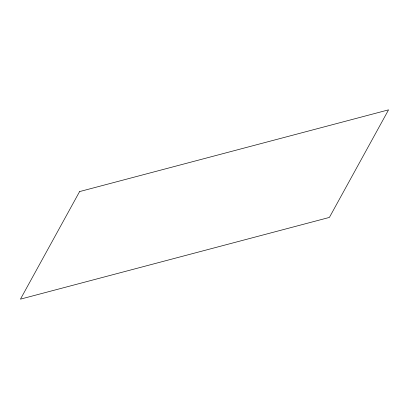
<?xml version="1.0" encoding="UTF-8"?>
<svg xmlns="http://www.w3.org/2000/svg" width="409" height="409" viewBox="0 0 409 409"><rect width="100%" height="100%" fill="white"/><g stroke="black" fill="none" stroke-linecap="round" stroke-linejoin="round"><path stroke-width="0.61" d="M79.597 191.581L20.45 299.148L329.403 217.419L388.55 109.852L79.597 191.581"/></g></svg>
